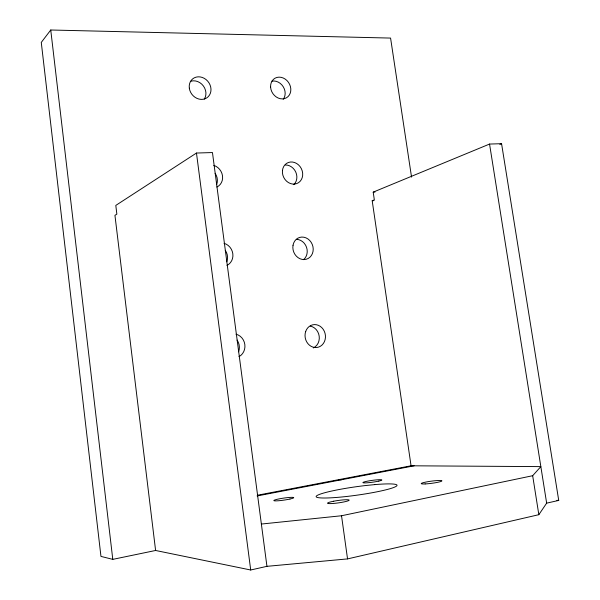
<?xml version="1.0" encoding="UTF-8"?>
<svg xmlns="http://www.w3.org/2000/svg" width="600" height="600" viewBox="0 0 600 600"><rect width="100%" height="100%" fill="white"/><g stroke="black" fill="none" stroke-linecap="round" stroke-linejoin="round"><path stroke-width="0.9" d="M411.548 177.113L390.577 38.078L50.745 30L41.273 42.412L100.958 556.403L112.785 559.365L155.602 550.477L250.71 570L266.94 566.332L347.543 558.908L538.838 514.688L546.653 503.145L489.555 144.06L501.57 143.692L558.727 500.423L546.653 503.145M261.368 524.048L341.528 515.752L532.673 475.71L540.847 466.62L411.067 465.795L257.317 495.255M266.94 566.332L212.46 152.55L196.47 153.038L115.8 205.417L116.858 214.132L114.938 215.333L155.602 550.477M411.067 465.795L372.188 200.708L374.332 199.845L373.2 192.135L489.555 144.06M499.845 144.398L501.57 143.692M257.138 495.945L414.127 465.81M372.188 200.708L373.987 200.603M373.2 192.135L375.007 192.045M338.483 479.7L341.325 479.783M556.86 500.332L558.727 500.423M532.673 475.71L538.838 514.688M341.528 515.752L347.543 558.908M196.47 153.038L250.71 570M50.745 30L112.785 559.365M285.315 165A11.242 9.772 63.3 0 1 295.845 172.252A11.242 9.772 63.3 0 1 293.782 184.65M237.09 340.103A11.85 10.883 79.5 0 1 238.627 351.795M310.29 326.13A11.415 10.087 78.5 0 1 319.185 336.142A11.415 10.087 78.5 0 1 313.32 347.933M225.27 250.312A11.73 10.71 66.6 0 1 226.785 261.803M296.505 239.347A11.295 9.945 69.8 0 1 306.548 247.305A11.295 9.945 69.8 0 1 303.495 259.68M271.965 81.142A11.228 9.54 57.7 0 1 283.245 86.752A11.228 9.54 57.7 0 1 283.23 99.315M215.13 173.317A11.7 10.5 58.2 0 1 216.623 184.642M191.002 81.18A11.723 10.215 52.2 0 1 203.385 85.957A11.723 10.215 52.2 0 1 204.292 99.113M224.048 243.315A11.857 10.8 66.7 0 1 232.822 253.77A11.857 10.8 66.7 0 1 226.95 265.373M236.01 334.207A11.978 10.973 79.3 0 1 244.837 344.543A11.978 10.973 79.3 0 1 238.965 356.655M213.788 165.39A11.828 10.582 58.4 0 1 222.502 175.822A11.828 10.582 58.4 0 1 216.862 187.02M333.72 501.21L331.373 501.713A10.913 1.208 -8.1 0 0 329.565 503.61A10.913 1.208 -8.1 0 0 343.897 501.938A10.913 1.208 -8.1 0 0 348.06 499.77L346.507 499.725A10.913 1.208 -8.1 0 0 333.72 501.21M289.965 499.028L287.707 499.493A10.058 1.02 -8.3 0 1 275.04 500.873A10.058 1.02 -8.3 0 1 278.37 499.035A10.058 1.02 -8.3 0 1 291.63 497.34L292.95 497.377A10.058 1.02 -8.3 0 1 289.965 499.028M378.817 481.095L376.778 481.522A9.578 0.93 -7.9 0 1 365.34 482.888L363.93 482.873A9.578 0.93 -7.9 0 1 367.343 481.185A9.578 0.93 -7.9 0 1 379.928 479.685A9.578 0.93 -7.9 0 1 378.817 481.095M374.745 484.612L365.123 485.588A40.83 4.23 -8 0 0 317.093 497.362A40.83 4.23 -8 0 0 381.435 490.868A40.83 4.23 -8 0 0 374.745 484.612M270.6 87.135A11.34 9.607 57.8 0 0 286.358 97.845A11.34 9.607 57.8 0 0 285.165 79.073A11.34 9.607 57.8 0 0 270.6 87.135M189.315 88.17A11.842 10.29 52.4 0 0 206.82 97.852A11.842 10.29 52.4 0 0 204.165 78.293A11.842 10.29 52.4 0 0 189.315 88.17M293.025 245.272A11.408 10.012 69.9 0 0 306.368 259.222A11.408 10.012 69.9 0 0 309.697 240.458A11.408 10.012 69.9 0 0 293.025 245.272M305.692 331.462A11.535 10.163 78.4 0 0 316.89 347.483A11.535 10.163 78.4 0 0 323.168 329.265A11.535 10.163 78.4 0 0 305.692 331.462M282.442 170.632A11.355 9.84 63.4 0 0 296.685 183.6A11.355 9.84 63.4 0 0 298.522 164.887A11.355 9.84 63.4 0 0 282.442 170.632M425.153 483.938A10.395 1.087 -7.6 0 0 441.772 481.058A10.395 1.087 -7.6 0 0 427.822 481.702A10.395 1.087 -7.6 0 0 425.153 483.938"/></g></svg>
